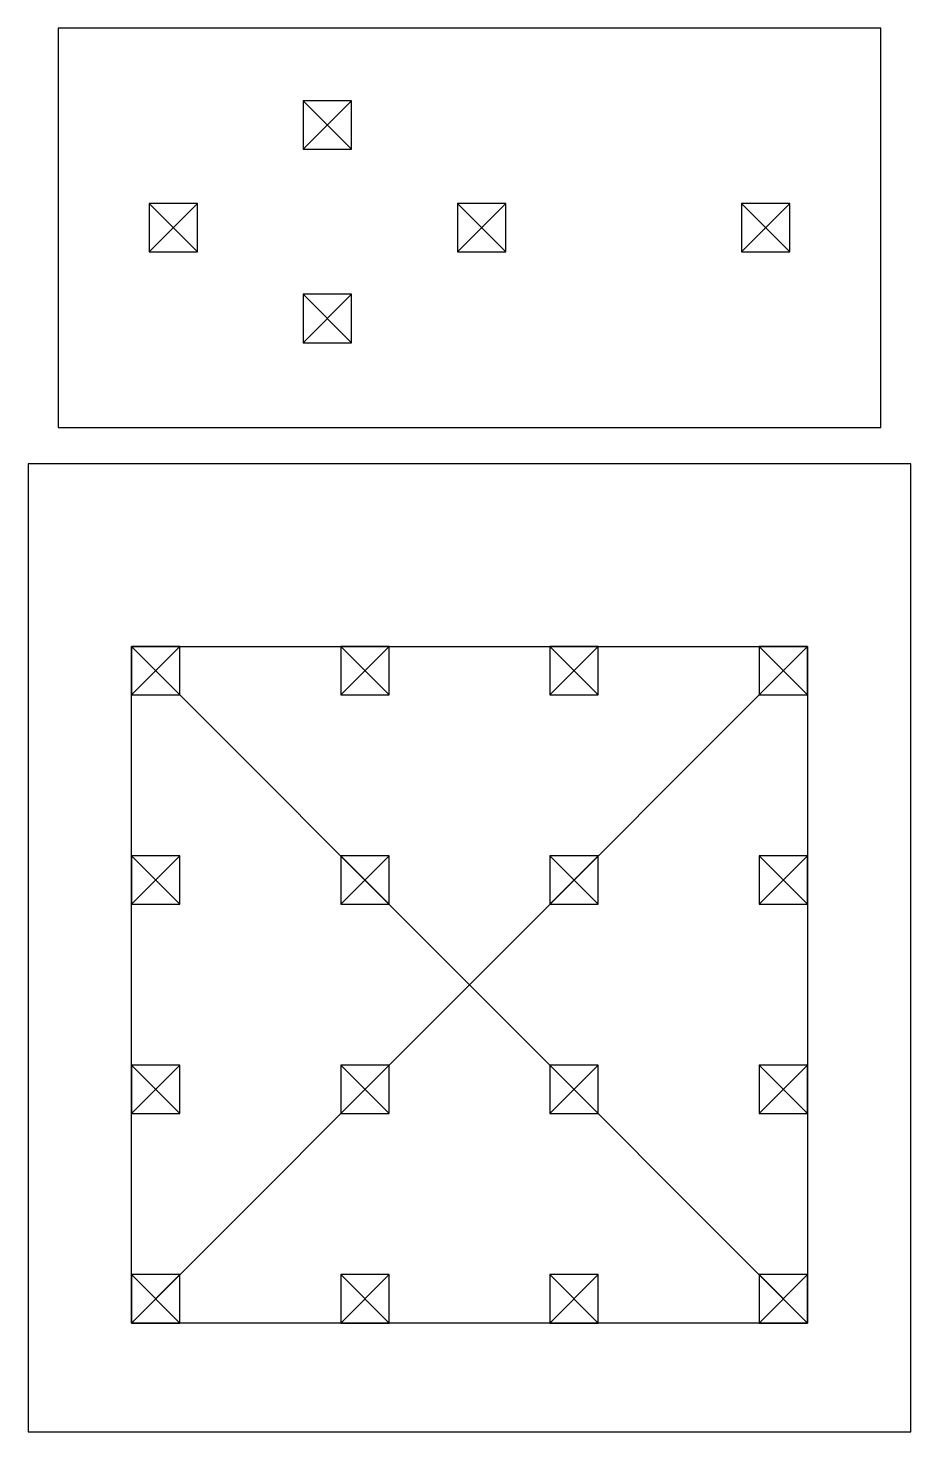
# Model space of a CAD drawing. Header units: millimetres. Extents: x 77 to 150, y 100 to 216.
import ezdxf

# ---------------------------------------------------------------- set-up
doc = ezdxf.new("R2010")
doc.units = ezdxf.units.MM
doc.layers.get('0').update_dxf_attribs({"color": 18, "lineweight": 25, "true_color": 0x000000})

msp = doc.modelspace()

# ---------------------------------------------------------------- linework, layer by layer
for p, q in [((147.5, 216), (79.5, 216)), ((79.5, 216), (79.5, 183)), ((147.5, 183), (147.5, 216)), ((103.75, 210), (99.75, 210)), ((99.75, 210), (99.75, 206)), ((99.75, 206), (103.75, 210)), ((99.75, 210), (103.75, 206)), ((103.75, 206), (103.75, 210)), ((99.75, 206), (103.75, 206)), ((91, 201.5), (87, 201.5)), ((87, 201.5), (87, 197.5)), ((87, 197.5), (91, 201.5)), ((87, 201.5), (91, 197.5)), ((91, 197.5), (91, 201.5)), ((116.5, 201.5), (112.5, 201.5)), ((112.5, 201.5), (112.5, 197.5)), ((112.5, 197.5), (116.5, 201.5)), ((112.5, 201.5), (116.5, 197.5)), ((116.5, 197.5), (116.5, 201.5)), ((140, 201.5), (136, 201.5)), ((136, 201.5), (136, 197.5)), ((136, 197.5), (140, 201.5)), ((136, 201.5), (140, 197.5)), ((140, 197.5), (140, 201.5)), ((87, 197.5), (91, 197.5)), ((112.5, 197.5), (116.5, 197.5)), ((136, 197.5), (140, 197.5)), ((103.75, 194), (99.75, 194)), ((99.75, 194), (99.75, 190)), ((99.75, 190), (103.75, 194)), ((99.75, 194), (103.75, 190)), ((103.75, 190), (103.75, 194)), ((99.75, 190), (103.75, 190)), ((79.5, 183), (147.5, 183)), ((150, 180), (77, 180)), ((77, 180), (77, 100)), ((150, 100), (150, 180)), ((89.55, 164.9), (85.55, 164.9)), ((85.55, 164.9), (85.55, 160.9)), ((85.55, 160.9), (89.55, 164.9)), ((85.55, 164.9), (89.55, 160.9)), ((141.45, 164.9), (85.55, 109)), ((85.55, 164.9), (141.45, 109)), ((85.55, 164.9), (141.45, 164.9)), ((85.55, 109), (85.55, 164.9)), ((89.55, 160.9), (89.55, 164.9)), ((106.85, 164.9), (102.85, 164.9)), ((102.85, 164.9), (102.85, 160.9)), ((102.85, 160.9), (106.85, 164.9)), ((102.85, 164.9), (106.85, 160.9)), ((106.85, 160.9), (106.85, 164.9)), ((124.15, 164.9), (120.15, 164.9)), ((120.15, 164.9), (120.15, 160.9)), ((120.15, 160.9), (124.15, 164.9)), ((120.15, 164.9), (124.15, 160.9)), ((124.15, 160.9), (124.15, 164.9)), ((141.45, 164.9), (137.45, 164.9)), ((137.45, 164.9), (137.45, 160.9)), ((137.45, 160.9), (141.45, 164.9)), ((137.45, 164.9), (141.45, 160.9)), ((141.45, 160.9), (141.45, 164.9)), ((141.45, 164.9), (141.45, 109)), ((85.55, 160.9), (89.55, 160.9)), ((102.85, 160.9), (106.85, 160.9)), ((120.15, 160.9), (124.15, 160.9)), ((137.45, 160.9), (141.45, 160.9)), ((89.55, 147.6), (85.55, 147.6)), ((85.55, 147.6), (85.55, 143.6)), ((85.55, 143.6), (89.55, 147.6)), ((85.55, 147.6), (89.55, 143.6)), ((89.55, 143.6), (89.55, 147.6)), ((106.85, 147.6), (102.85, 147.6)), ((102.85, 147.6), (102.85, 143.6)), ((102.85, 143.6), (106.85, 147.6)), ((102.85, 147.6), (106.85, 143.6)), ((106.85, 143.6), (106.85, 147.6)), ((124.15, 147.6), (120.15, 147.6)), ((120.15, 147.6), (120.15, 143.6)), ((120.15, 143.6), (124.15, 147.6)), ((120.15, 147.6), (124.15, 143.6)), ((124.15, 143.6), (124.15, 147.6)), ((141.45, 147.6), (137.45, 147.6)), ((137.45, 147.6), (137.45, 143.6)), ((137.45, 143.6), (141.45, 147.6)), ((137.45, 147.6), (141.45, 143.6)), ((141.45, 143.6), (141.45, 147.6)), ((85.55, 143.6), (89.55, 143.6)), ((102.85, 143.6), (106.85, 143.6)), ((120.15, 143.6), (124.15, 143.6)), ((137.45, 143.6), (141.45, 143.6)), ((89.55, 130.3), (85.55, 130.3)), ((85.55, 130.3), (85.55, 126.3)), ((85.55, 126.3), (89.55, 130.3)), ((85.55, 130.3), (89.55, 126.3)), ((89.55, 126.3), (89.55, 130.3)), ((106.85, 130.3), (102.85, 130.3)), ((102.85, 130.3), (102.85, 126.3)), ((102.85, 126.3), (106.85, 130.3)), ((102.85, 130.3), (106.85, 126.3)), ((106.85, 126.3), (106.85, 130.3)), ((124.15, 130.3), (120.15, 130.3)), ((120.15, 130.3), (120.15, 126.3)), ((120.15, 126.3), (124.15, 130.3)), ((120.15, 130.3), (124.15, 126.3)), ((124.15, 126.3), (124.15, 130.3)), ((141.45, 130.3), (137.45, 130.3)), ((137.45, 130.3), (137.45, 126.3)), ((137.45, 126.3), (141.45, 130.3)), ((137.45, 130.3), (141.45, 126.3)), ((141.45, 126.3), (141.45, 130.3)), ((85.55, 126.3), (89.55, 126.3)), ((102.85, 126.3), (106.85, 126.3)), ((120.15, 126.3), (124.15, 126.3)), ((137.45, 126.3), (141.45, 126.3)), ((89.55, 113), (85.55, 113)), ((85.55, 113), (85.55, 109)), ((85.55, 109), (89.55, 113)), ((85.55, 113), (89.55, 109)), ((89.55, 109), (89.55, 113)), ((106.85, 113), (102.85, 113)), ((102.85, 113), (102.85, 109)), ((102.85, 109), (106.85, 113)), ((102.85, 113), (106.85, 109)), ((106.85, 109), (106.85, 113)), ((124.15, 113), (120.15, 113)), ((120.15, 113), (120.15, 109)), ((120.15, 109), (124.15, 113)), ((120.15, 113), (124.15, 109)), ((124.15, 109), (124.15, 113)), ((141.45, 113), (137.45, 113)), ((137.45, 113), (137.45, 109)), ((137.45, 109), (141.45, 113)), ((137.45, 113), (141.45, 109)), ((141.45, 109), (141.45, 113)), ((85.55, 109), (89.55, 109)), ((141.45, 109), (85.55, 109)), ((102.85, 109), (106.85, 109)), ((120.15, 109), (124.15, 109)), ((137.45, 109), (141.45, 109)), ((77, 100), (150, 100))]:
    msp.add_line(p, q)

doc.saveas('drawing.dxf')
